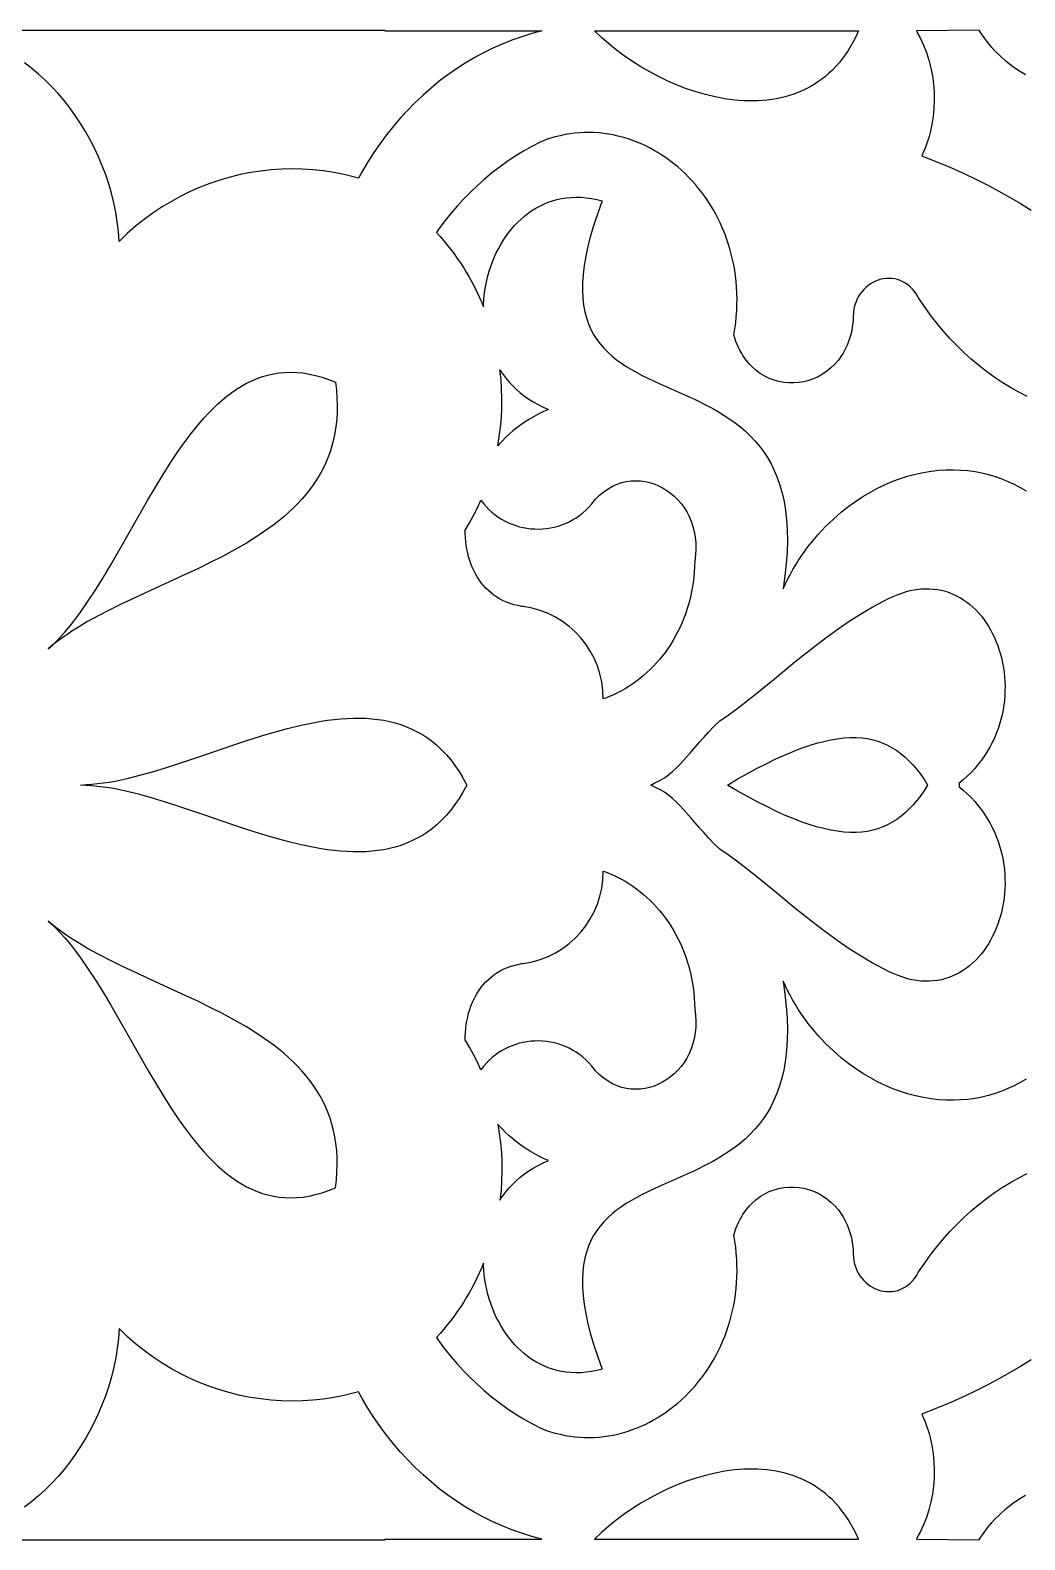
# Model space of a CAD drawing. Extents: x -291 to 309, y 68 to 163.
# Drawn here: x 16.2 to 76.7, y 67.6 to 159.5 of the extents above; entities that cross this region are included whole.
import ezdxf

# ---------------------------------------------------------------- set-up
doc = ezdxf.new("R2010")
doc.units = 0
doc.layers.add('LAYER_1', color=18, linetype='CONTINUOUS')

msp = doc.modelspace()

# ---------------------------------------------------------------- linework, layer by layer
at = {"layer": 'LAYER_1'}
for points in [[(11.026, 159.526), (36.588, 159.518), (37.776, 159.518), (37.775, 159.479), (47.339, 159.479), (46.724, 159.316), (46.118, 159.129), (45.519, 158.918), (44.93, 158.683), (44.35, 158.425), (43.781, 158.144), (43.221, 157.841), (42.672, 157.516), (42.135, 157.169), (41.61, 156.802), (41.096, 156.414), (40.596, 156.006), (40.109, 155.579), (39.635, 155.132), (39.176, 154.667), (38.731, 154.183), (38.301, 153.681), (37.888, 153.162), (37.49, 152.626), (37.109, 152.073), (36.744, 151.505), (36.398, 150.921), (36.174, 150.512), (35.925, 150.584), (35.3, 150.736), (34.672, 150.86), (34.04, 150.956), (33.406, 151.024), (32.771, 151.065), (32.135, 151.078), (31.499, 151.064), (30.864, 151.022), (30.232, 150.953), (29.603, 150.857), (28.977, 150.733), (28.357, 150.582), (27.742, 150.404), (27.133, 150.198), (26.533, 149.966), (25.94, 149.707), (25.357, 149.421), (24.784, 149.107), (24.222, 148.768), (23.672, 148.401), (23.134, 148.008), (22.611, 147.588), (22.102, 147.142), (21.609, 146.669), (21.563, 147.264), (21.493, 147.855), (21.398, 148.441), (21.279, 149.022), (21.138, 149.596), (20.974, 150.163), (20.789, 150.722), (20.582, 151.271), (20.355, 151.811), (20.109, 152.34), (19.843, 152.857), (19.559, 153.362), (19.257, 153.853), (18.939, 154.331), (18.603, 154.793), (18.252, 155.239), (17.886, 155.669), (17.505, 156.081), (17.111, 156.474), (16.703, 156.849), (16.283, 157.203), (15.851, 157.536)], [(76.776, 156.8), (76.378, 157.042), (75.99, 157.312), (75.615, 157.611), (75.254, 157.937), (74.906, 158.292), (74.738, 158.48), (74.575, 158.675), (74.415, 158.877), (74.26, 159.087), (74.109, 159.303), (73.964, 159.526), (70.14, 159.479), (70.259, 159.268), (70.371, 159.053), (70.575, 158.613), (70.752, 158.159), (70.902, 157.696), (71.024, 157.222), (71.118, 156.741), (71.184, 156.255), (71.222, 155.764), (71.231, 155.27), (71.212, 154.775), (71.163, 154.281), (71.084, 153.789), (70.976, 153.302), (70.911, 153.06), (70.838, 152.82), (70.758, 152.581), (70.67, 152.345), (70.574, 152.111), (70.47, 151.879), (71.129, 151.623), (71.793, 151.35), (72.462, 151.06), (73.135, 150.753), (73.808, 150.429), (74.481, 150.089), (75.152, 149.733), (75.819, 149.36), (76.481, 148.971), (77.136, 148.566)], [(76.885, 137.227), (76.372, 137.493), (75.868, 137.78), (75.372, 138.086), (74.886, 138.412), (74.409, 138.757), (73.942, 139.121), (73.485, 139.504), (73.04, 139.906), (72.606, 140.326), (72.184, 140.764), (71.775, 141.221), (71.378, 141.695), (70.995, 142.186), (70.626, 142.696), (70.272, 143.222), (70.16, 143.417), (70.039, 143.594), (69.908, 143.752), (69.77, 143.893), (69.625, 144.017), (69.473, 144.123), (69.316, 144.212), (69.155, 144.285), (68.99, 144.342), (68.823, 144.383), (68.654, 144.408), (68.484, 144.418), (68.314, 144.413), (68.145, 144.393), (67.978, 144.359), (67.814, 144.311), (67.653, 144.249), (67.497, 144.174), (67.346, 144.085), (67.202, 143.984), (67.065, 143.87), (66.936, 143.743), (66.816, 143.605), (66.706, 143.455), (66.607, 143.294), (66.52, 143.122), (66.445, 142.938), (66.384, 142.745), (66.337, 142.541), (66.306, 142.328), (66.29, 142.105), (66.292, 141.873), (66.271, 141.662), (66.242, 141.456), (66.205, 141.256), (66.162, 141.063), (66.112, 140.874), (66.055, 140.692), (65.992, 140.515), (65.923, 140.345), (65.848, 140.18), (65.767, 140.021), (65.68, 139.868), (65.589, 139.721), (65.39, 139.445), (65.173, 139.193), (64.94, 138.965), (64.691, 138.763), (64.429, 138.585), (64.156, 138.432), (63.874, 138.304), (63.583, 138.202), (63.286, 138.125), (62.986, 138.075), (62.682, 138.051), (62.378, 138.053), (62.075, 138.081), (61.774, 138.137), (61.478, 138.219), (61.189, 138.329), (60.907, 138.466), (60.636, 138.631), (60.376, 138.824), (60.129, 139.045), (60.011, 139.166), (59.897, 139.294), (59.788, 139.429), (59.683, 139.572), (59.583, 139.722), (59.487, 139.878), (59.397, 140.043), (59.312, 140.214), (59.232, 140.393), (59.159, 140.579), (59.091, 140.772), (59.03, 140.973), (59.091, 141.347), (59.141, 141.717), (59.179, 142.085), (59.205, 142.45), (59.22, 142.812), (59.224, 143.17), (59.217, 143.526), (59.199, 143.877), (59.17, 144.224), (59.131, 144.568), (59.082, 144.908), (59.023, 145.243), (58.954, 145.574), (58.875, 145.9), (58.787, 146.221), (58.69, 146.538), (58.584, 146.849), (58.47, 147.155), (58.346, 147.456), (58.215, 147.751), (58.075, 148.04), (57.927, 148.324), (57.772, 148.601), (57.609, 148.872), (57.439, 149.137), (57.261, 149.395), (57.077, 149.647), (56.886, 149.891), (56.689, 150.129), (56.485, 150.359), (56.275, 150.582), (56.059, 150.797), (55.838, 151.005), (55.611, 151.205), (55.379, 151.397), (55.141, 151.58), (54.899, 151.755), (54.652, 151.922), (54.401, 152.08), (54.146, 152.229), (53.886, 152.369), (53.623, 152.5), (53.356, 152.622), (53.085, 152.734), (52.811, 152.837), (52.535, 152.929), (52.255, 153.012), (51.973, 153.084), (51.688, 153.147), (51.401, 153.198), (51.113, 153.239), (50.822, 153.27), (50.53, 153.289), (50.236, 153.297), (49.941, 153.294), (49.646, 153.28), (49.349, 153.253), (49.052, 153.215), (48.754, 153.166), (48.457, 153.104), (48.159, 153.029), (47.862, 152.943), (47.565, 152.843), (47.269, 152.731), (46.735, 152.454), (46.215, 152.159), (45.709, 151.848), (45.218, 151.52), (44.74, 151.176), (44.277, 150.817), (43.828, 150.443), (43.393, 150.054), (42.973, 149.652), (42.568, 149.236), (42.176, 148.807), (41.8, 148.366), (41.438, 147.912), (41.091, 147.447), (40.924, 147.209), (41.151, 146.958), (41.371, 146.702), (41.585, 146.441), (41.793, 146.176), (41.995, 145.907), (42.191, 145.633), (42.381, 145.355), (42.564, 145.073), (42.74, 144.787), (42.911, 144.497), (43.074, 144.204), (43.232, 143.906), (43.382, 143.606), (43.526, 143.302), (43.662, 142.995), (43.792, 142.684), (43.791, 142.804), (43.808, 143.103), (43.836, 143.402), (43.874, 143.699), (43.924, 143.994), (43.984, 144.287), (44.055, 144.577), (44.137, 144.864), (44.228, 145.146), (44.33, 145.424), (44.442, 145.697), (44.563, 145.964), (44.694, 146.225), (44.835, 146.479), (44.985, 146.727), (45.144, 146.966), (45.313, 147.197), (45.49, 147.42), (45.676, 147.633), (45.871, 147.837), (46.074, 148.03), (46.285, 148.212), (46.505, 148.383), (46.733, 148.542), (46.968, 148.688), (47.212, 148.822), (47.463, 148.942), (47.721, 149.048), (47.987, 149.139), (48.26, 149.216), (48.54, 149.277), (48.827, 149.321), (49.121, 149.349), (49.421, 149.36), (49.727, 149.353), (50.04, 149.328), (50.359, 149.284), (50.684, 149.221), (51.015, 149.138), (50.742, 148.393), (50.507, 147.685), (50.307, 147.013), (50.143, 146.376), (50.012, 145.772), (49.915, 145.201), (49.849, 144.661), (49.813, 144.151), (49.807, 143.669), (49.829, 143.215), (49.878, 142.787), (49.954, 142.384), (50.054, 142.005), (50.178, 141.649), (50.325, 141.314), (50.493, 140.999), (50.682, 140.703), (50.89, 140.424), (51.117, 140.162), (51.36, 139.915), (51.62, 139.682), (51.894, 139.462), (52.182, 139.254), (52.483, 139.055), (52.795, 138.866), (53.118, 138.685), (53.45, 138.51), (53.79, 138.341), (54.49, 138.014), (55.209, 137.694), (55.939, 137.37), (56.67, 137.035), (57.393, 136.677), (57.749, 136.486), (58.1, 136.286), (58.444, 136.076), (58.781, 135.854), (59.109, 135.619), (59.428, 135.37), (59.736, 135.105), (60.031, 134.824), (60.314, 134.525), (60.582, 134.207), (60.835, 133.869), (61.072, 133.509), (61.291, 133.126), (61.491, 132.719), (61.672, 132.287), (61.832, 131.829), (61.969, 131.343), (62.084, 130.828), (62.174, 130.283), (62.238, 129.707), (62.277, 129.098), (62.287, 128.456), (62.269, 127.778), (62.221, 127.065), (62.142, 126.313), (62.031, 125.523), (62.169, 125.822), (62.315, 126.117), (62.468, 126.408), (62.629, 126.695), (62.797, 126.978), (62.972, 127.256), (63.155, 127.531), (63.344, 127.8), (63.54, 128.065), (63.743, 128.324), (63.952, 128.579), (64.168, 128.828), (64.39, 129.071), (64.618, 129.309), (64.852, 129.54), (65.092, 129.766), (65.337, 129.985), (65.588, 130.197), (65.845, 130.403), (66.106, 130.602), (66.373, 130.794), (66.645, 130.978), (66.922, 131.155), (67.203, 131.324), (67.49, 131.486), (67.78, 131.639), (68.075, 131.784), (68.374, 131.921), (68.677, 132.049), (68.984, 132.168), (69.294, 132.278), (69.608, 132.379), (70.091, 132.505), (70.567, 132.605), (71.037, 132.681), (71.501, 132.732), (71.957, 132.76), (72.406, 132.766), (72.848, 132.749), (73.283, 132.711), (73.71, 132.651), (74.128, 132.571), (74.539, 132.471), (74.94, 132.351), (75.334, 132.213), (75.718, 132.056), (76.093, 131.882), (76.459, 131.69), (76.815, 131.483)], [(76.815, 95.664), (76.459, 95.456), (76.093, 95.265), (75.718, 95.091), (75.334, 94.934), (74.94, 94.796), (74.539, 94.676), (74.128, 94.576), (73.71, 94.496), (73.283, 94.436), (72.848, 94.398), (72.406, 94.381), (71.957, 94.386), (71.501, 94.415), (71.037, 94.466), (70.567, 94.542), (70.091, 94.642), (69.608, 94.767), (69.294, 94.869), (68.984, 94.979), (68.677, 95.098), (68.374, 95.226), (68.075, 95.363), (67.78, 95.508), (67.49, 95.661), (67.203, 95.822), (66.922, 95.992), (66.645, 96.169), (66.373, 96.353), (66.106, 96.545), (65.845, 96.744), (65.588, 96.949), (65.337, 97.162), (65.092, 97.381), (64.852, 97.606), (64.618, 97.838), (64.39, 98.076), (64.168, 98.319), (63.952, 98.568), (63.743, 98.822), (63.54, 99.082), (63.344, 99.347), (63.155, 99.616), (62.972, 99.89), (62.797, 100.169), (62.629, 100.452), (62.468, 100.739), (62.315, 101.03), (62.169, 101.325), (62.031, 101.623), (62.142, 100.833), (62.221, 100.082), (62.269, 99.369), (62.287, 98.691), (62.277, 98.048), (62.238, 97.44), (62.174, 96.863), (62.084, 96.319), (61.969, 95.804), (61.832, 95.318), (61.672, 94.86), (61.491, 94.428), (61.291, 94.021), (61.072, 93.638), (60.835, 93.278), (60.582, 92.94), (60.314, 92.622), (60.031, 92.323), (59.736, 92.042), (59.428, 91.777), (59.109, 91.528), (58.781, 91.293), (58.444, 91.071), (58.1, 90.86), (57.749, 90.661), (57.393, 90.47), (56.67, 90.112), (55.939, 89.776), (55.209, 89.453), (54.49, 89.133), (53.79, 88.806), (53.45, 88.637), (53.118, 88.462), (52.795, 88.281), (52.483, 88.091), (52.182, 87.893), (51.894, 87.685), (51.62, 87.465), (51.36, 87.232), (51.117, 86.985), (50.89, 86.723), (50.682, 86.444), (50.493, 86.148), (50.325, 85.833), (50.178, 85.498), (50.054, 85.141), (49.954, 84.762), (49.878, 84.36), (49.829, 83.932), (49.807, 83.478), (49.813, 82.996), (49.849, 82.486), (49.915, 81.946), (50.012, 81.375), (50.143, 80.771), (50.307, 80.134), (50.507, 79.462), (50.742, 78.754), (51.015, 78.009), (50.684, 77.926), (50.359, 77.863), (50.04, 77.819), (49.727, 77.794), (49.421, 77.787), (49.121, 77.798), (48.827, 77.826), (48.54, 77.87), (48.26, 77.931), (47.987, 78.007), (47.721, 78.099), (47.463, 78.205), (47.212, 78.325), (46.968, 78.458), (46.733, 78.605), (46.505, 78.764), (46.285, 78.935), (46.074, 79.117), (45.871, 79.31), (45.676, 79.514), (45.49, 79.727), (45.313, 79.949), (45.144, 80.181), (44.985, 80.42), (44.835, 80.668), (44.694, 80.922), (44.563, 81.183), (44.442, 81.45), (44.33, 81.723), (44.228, 82.001), (44.137, 82.283), (44.055, 82.57), (43.984, 82.86), (43.924, 83.152), (43.874, 83.448), (43.836, 83.745), (43.808, 84.044), (43.791, 84.343), (43.792, 84.463), (43.662, 84.152), (43.526, 83.845), (43.382, 83.541), (43.232, 83.24), (43.074, 82.943), (42.911, 82.65), (42.74, 82.36), (42.564, 82.074), (42.381, 81.792), (42.191, 81.514), (41.995, 81.24), (41.793, 80.971), (41.585, 80.705), (41.371, 80.445), (41.151, 80.189), (40.924, 79.937), (41.091, 79.699), (41.438, 79.235), (41.8, 78.781), (42.176, 78.34), (42.568, 77.911), (42.973, 77.495), (43.393, 77.093), (43.828, 76.704), (44.277, 76.33), (44.74, 75.971), (45.218, 75.627), (45.709, 75.299), (46.215, 74.988), (46.735, 74.693), (47.269, 74.416), (47.565, 74.304), (47.862, 74.204), (48.159, 74.118), (48.457, 74.043), (48.754, 73.981), (49.052, 73.931), (49.349, 73.893), (49.646, 73.867), (49.941, 73.853), (50.236, 73.85), (50.53, 73.858), (50.822, 73.877), (51.113, 73.907), (51.401, 73.948), (51.688, 74), (51.973, 74.062), (52.255, 74.135), (52.535, 74.218), (52.811, 74.31), (53.085, 74.413), (53.356, 74.525), (53.623, 74.647), (53.886, 74.777), (54.146, 74.918), (54.401, 75.067), (54.652, 75.225), (54.899, 75.391), (55.141, 75.567), (55.379, 75.75), (55.611, 75.942), (55.838, 76.142), (56.059, 76.349), (56.275, 76.565), (56.485, 76.788), (56.689, 77.018), (56.886, 77.256), (57.077, 77.5), (57.261, 77.752), (57.439, 78.01), (57.609, 78.274), (57.772, 78.546), (57.927, 78.823), (58.075, 79.106), (58.215, 79.396), (58.346, 79.691), (58.47, 79.992), (58.584, 80.298), (58.69, 80.609), (58.787, 80.926), (58.875, 81.247), (58.954, 81.573), (59.023, 81.904), (59.082, 82.239), (59.131, 82.579), (59.17, 82.922), (59.199, 83.27), (59.217, 83.621), (59.224, 83.976), (59.22, 84.335), (59.205, 84.697), (59.179, 85.062), (59.141, 85.429), (59.091, 85.8), (59.03, 86.174), (59.091, 86.374), (59.159, 86.568), (59.232, 86.754), (59.312, 86.933), (59.397, 87.104), (59.487, 87.268), (59.583, 87.425), (59.683, 87.575), (59.788, 87.718), (59.897, 87.853), (60.011, 87.981), (60.129, 88.102), (60.376, 88.323), (60.636, 88.516), (60.907, 88.681), (61.189, 88.818), (61.478, 88.928), (61.774, 89.01), (62.075, 89.066), (62.378, 89.094), (62.682, 89.096), (62.986, 89.072), (63.286, 89.021), (63.583, 88.945), (63.874, 88.843), (64.156, 88.715), (64.429, 88.562), (64.691, 88.384), (64.94, 88.181), (65.173, 87.954), (65.39, 87.702), (65.589, 87.426), (65.68, 87.279), (65.767, 87.126), (65.848, 86.967), (65.923, 86.802), (65.992, 86.631), (66.055, 86.455), (66.112, 86.273), (66.162, 86.084), (66.205, 85.89), (66.242, 85.691), (66.271, 85.485), (66.292, 85.274), (66.29, 85.042), (66.306, 84.819), (66.337, 84.605), (66.384, 84.402), (66.445, 84.208), (66.52, 84.025), (66.607, 83.853), (66.706, 83.692), (66.816, 83.542), (66.936, 83.404), (67.065, 83.277), (67.202, 83.163), (67.346, 83.062), (67.497, 82.973), (67.653, 82.898), (67.814, 82.836), (67.978, 82.787), (68.145, 82.753), (68.314, 82.734), (68.484, 82.729), (68.654, 82.739), (68.823, 82.764), (68.99, 82.805), (69.155, 82.861), (69.316, 82.934), (69.473, 83.024), (69.625, 83.13), (69.77, 83.254), (69.908, 83.395), (70.039, 83.553), (70.16, 83.73), (70.272, 83.925), (70.626, 84.451), (70.995, 84.96), (71.378, 85.452), (71.775, 85.926), (72.184, 86.383), (72.606, 86.821), (73.04, 87.241), (73.485, 87.643), (73.942, 88.026), (74.409, 88.39), (74.886, 88.735), (75.372, 89.061), (75.868, 89.367), (76.372, 89.653), (76.885, 89.92)], [(11.026, 67.621), (36.588, 67.629), (37.776, 67.629), (37.775, 67.668), (47.339, 67.668), (46.724, 67.831), (46.118, 68.018), (45.519, 68.229), (44.93, 68.464), (44.35, 68.722), (43.781, 69.003), (43.221, 69.306), (42.672, 69.631), (42.135, 69.978), (41.61, 70.345), (41.096, 70.733), (40.596, 71.141), (40.109, 71.568), (39.635, 72.015), (39.176, 72.48), (38.731, 72.964), (38.301, 73.466), (37.888, 73.985), (37.49, 74.521), (37.109, 75.073), (36.744, 75.642), (36.398, 76.226), (36.174, 76.635), (35.925, 76.563), (35.3, 76.411), (34.672, 76.287), (34.04, 76.191), (33.406, 76.122), (32.771, 76.082), (32.135, 76.068), (31.499, 76.083), (30.864, 76.124), (30.232, 76.194), (29.603, 76.29), (28.977, 76.414), (28.357, 76.565), (27.742, 76.743), (27.133, 76.948), (26.533, 77.181), (25.94, 77.44), (25.357, 77.726), (24.784, 78.039), (24.222, 78.379), (23.672, 78.746), (23.134, 79.139), (22.611, 79.559), (22.102, 80.005), (21.609, 80.478), (21.563, 79.883), (21.493, 79.292), (21.398, 78.705), (21.279, 78.125), (21.138, 77.55), (20.974, 76.984), (20.789, 76.425), (20.582, 75.875), (20.355, 75.336), (20.109, 74.807), (19.843, 74.29), (19.559, 73.785), (19.257, 73.294), (18.939, 72.816), (18.603, 72.354), (18.252, 71.908), (17.886, 71.478), (17.505, 71.066), (17.111, 70.672), (16.703, 70.298), (16.283, 69.944), (15.851, 69.611)], [(77.136, 78.58), (76.481, 78.176), (75.819, 77.787), (75.152, 77.414), (74.481, 77.058), (73.808, 76.717), (73.135, 76.394), (72.462, 76.087), (71.793, 75.797), (71.129, 75.524), (70.47, 75.268), (70.574, 75.036), (70.67, 74.802), (70.758, 74.566), (70.838, 74.327), (70.911, 74.087), (70.976, 73.845), (71.084, 73.357), (71.163, 72.866), (71.212, 72.372), (71.231, 71.877), (71.222, 71.383), (71.184, 70.892), (71.118, 70.405), (71.024, 69.925), (70.902, 69.451), (70.752, 68.987), (70.575, 68.534), (70.371, 68.094), (70.259, 67.879), (70.14, 67.668), (73.964, 67.621), (74.109, 67.844), (74.26, 68.06), (74.415, 68.269), (74.575, 68.472), (74.738, 68.667), (74.906, 68.855), (75.254, 69.21), (75.615, 69.536), (75.99, 69.835), (76.378, 70.105), (76.776, 70.347)]]:
    msp.add_lwpolyline(points, dxfattribs=at)
for points in [[(66.621, 159.477), (66.474, 159.16), (66.319, 158.856), (66.157, 158.565), (65.987, 158.289), (65.809, 158.025), (65.624, 157.775), (65.433, 157.537), (65.234, 157.313), (65.029, 157.1), (64.818, 156.901), (64.601, 156.713), (64.378, 156.538), (64.149, 156.374), (63.916, 156.222), (63.677, 156.082), (63.433, 155.953), (63.184, 155.834), (62.932, 155.727), (62.675, 155.631), (62.414, 155.545), (62.149, 155.47), (61.881, 155.405), (61.61, 155.349), (61.335, 155.304), (61.058, 155.269), (60.778, 155.242), (60.496, 155.225), (60.212, 155.218), (59.926, 155.219), (59.639, 155.229), (59.35, 155.247), (59.06, 155.274), (58.769, 155.309), (58.477, 155.353), (57.893, 155.462), (57.308, 155.602), (56.725, 155.77), (56.147, 155.965), (55.573, 156.186), (55.007, 156.43), (54.451, 156.698), (53.905, 156.986), (53.372, 157.295), (52.855, 157.622), (52.354, 157.965), (51.871, 158.324), (51.409, 158.697), (50.969, 159.082), (50.553, 159.478)], [(44.654, 134.214), (44.75, 134.786), (44.823, 135.362), (44.875, 135.94), (44.904, 136.521), (44.91, 137.103), (44.894, 137.687), (44.855, 138.27), (44.792, 138.853), (44.81, 138.817), (44.978, 138.568), (45.159, 138.326), (45.355, 138.093), (45.564, 137.868), (45.787, 137.652), (46.024, 137.446), (46.275, 137.25), (46.541, 137.065), (46.821, 136.892), (47.116, 136.73), (47.426, 136.58), (47.75, 136.443), (47.445, 136.308), (47.15, 136.163), (46.865, 136.01), (46.589, 135.848), (46.322, 135.678), (46.065, 135.501), (45.818, 135.316), (45.58, 135.125), (45.352, 134.926), (45.133, 134.722), (44.923, 134.511), (44.723, 134.295)], [(17.294, 121.861), (17.551, 122.095), (17.804, 122.344), (18.054, 122.607), (18.301, 122.882), (18.545, 123.171), (18.787, 123.471), (19.026, 123.783), (19.262, 124.105), (19.73, 124.777), (20.191, 125.484), (20.646, 126.219), (21.098, 126.978), (21.997, 128.542), (22.899, 130.135), (23.355, 130.928), (23.816, 131.712), (24.285, 132.481), (24.761, 133.23), (25.248, 133.954), (25.746, 134.647), (26, 134.98), (26.258, 135.304), (26.518, 135.617), (26.783, 135.919), (27.052, 136.209), (27.325, 136.487), (27.602, 136.752), (27.884, 137.003), (28.171, 137.24), (28.463, 137.461), (28.759, 137.667), (29.061, 137.856), (29.369, 138.028), (29.682, 138.182), (30.002, 138.318), (30.327, 138.434), (30.659, 138.531), (30.997, 138.607), (31.342, 138.662), (31.693, 138.695), (32.052, 138.706), (32.418, 138.693), (32.791, 138.657), (33.172, 138.595), (33.561, 138.509), (33.957, 138.397), (34.362, 138.258), (34.776, 138.092), (34.832, 137.611), (34.867, 137.144), (34.881, 136.69), (34.875, 136.249), (34.85, 135.82), (34.805, 135.404), (34.742, 134.999), (34.661, 134.607), (34.562, 134.225), (34.446, 133.855), (34.314, 133.495), (34.166, 133.146), (34.002, 132.807), (33.823, 132.478), (33.63, 132.158), (33.423, 131.848), (33.202, 131.547), (32.969, 131.254), (32.723, 130.969), (32.465, 130.693), (32.196, 130.424), (31.916, 130.162), (31.626, 129.908), (31.326, 129.661), (31.017, 129.42), (30.7, 129.185), (30.374, 128.956), (30.04, 128.733), (29.351, 128.302), (28.639, 127.889), (27.905, 127.493), (27.156, 127.111), (26.395, 126.74), (25.625, 126.379), (24.08, 125.673), (22.553, 124.974), (21.807, 124.621), (21.077, 124.263), (20.37, 123.896), (19.687, 123.52), (19.034, 123.13), (18.72, 122.93), (18.415, 122.725), (18.119, 122.517), (17.834, 122.303), (17.559, 122.085)], [(53.972, 113.573), (54.227, 113.711), (54.525, 113.857), (54.8, 114.019), (55.055, 114.197), (55.295, 114.39), (55.525, 114.599), (55.748, 114.823), (55.969, 115.062), (56.422, 115.583), (56.918, 116.162), (57.193, 116.471), (57.492, 116.794), (57.818, 117.131), (58.177, 117.48), (58.686, 117.824), (59.215, 118.208), (59.763, 118.628), (60.328, 119.078), (61.509, 120.045), (62.75, 121.063), (63.39, 121.578), (64.042, 122.089), (64.705, 122.591), (65.377, 123.077), (66.058, 123.543), (66.747, 123.982), (67.095, 124.19), (67.443, 124.39), (67.793, 124.58), (68.145, 124.76), (68.442, 124.919), (68.735, 125.059), (69.024, 125.179), (69.309, 125.281), (69.591, 125.364), (69.868, 125.43), (70.14, 125.478), (70.408, 125.509), (70.671, 125.524), (70.93, 125.522), (71.183, 125.505), (71.43, 125.473), (71.673, 125.425), (71.909, 125.364), (72.14, 125.288), (72.365, 125.199), (72.583, 125.097), (72.796, 124.982), (73.001, 124.856), (73.2, 124.717), (73.392, 124.567), (73.578, 124.406), (73.756, 124.235), (73.926, 124.054), (74.089, 123.864), (74.244, 123.664), (74.392, 123.455), (74.531, 123.239), (74.662, 123.014), (74.785, 122.783), (74.899, 122.544), (75.004, 122.299), (75.1, 122.048), (75.188, 121.791), (75.266, 121.529), (75.334, 121.262), (75.393, 120.991), (75.442, 120.716), (75.481, 120.438), (75.51, 120.157), (75.529, 119.873), (75.537, 119.587), (75.535, 119.3), (75.522, 119.011), (75.497, 118.722), (75.462, 118.432), (75.415, 118.142), (75.357, 117.853), (75.287, 117.565), (75.205, 117.278), (75.111, 116.993), (75.005, 116.711), (74.887, 116.431), (74.756, 116.154), (74.612, 115.881), (74.455, 115.612), (74.285, 115.347), (74.102, 115.087), (73.906, 114.833), (73.696, 114.584), (73.472, 114.342), (73.235, 114.106), (72.983, 113.878), (72.717, 113.657), (72.772, 113.573), (72.717, 113.49), (72.983, 113.269), (73.235, 113.041), (73.472, 112.805), (73.696, 112.563), (73.906, 112.314), (74.102, 112.06), (74.285, 111.8), (74.455, 111.535), (74.612, 111.266), (74.756, 110.993), (74.887, 110.716), (75.005, 110.436), (75.111, 110.154), (75.205, 109.869), (75.287, 109.582), (75.357, 109.294), (75.415, 109.005), (75.462, 108.715), (75.497, 108.425), (75.522, 108.136), (75.535, 107.847), (75.537, 107.559), (75.529, 107.274), (75.51, 106.99), (75.481, 106.709), (75.442, 106.431), (75.393, 106.156), (75.334, 105.885), (75.266, 105.618), (75.188, 105.356), (75.1, 105.099), (75.004, 104.848), (74.899, 104.603), (74.785, 104.364), (74.662, 104.132), (74.531, 103.908), (74.392, 103.691), (74.244, 103.483), (74.089, 103.283), (73.926, 103.093), (73.756, 102.911), (73.578, 102.74), (73.392, 102.58), (73.2, 102.43), (73.001, 102.291), (72.796, 102.164), (72.583, 102.05), (72.365, 101.948), (72.14, 101.859), (71.909, 101.783), (71.673, 101.721), (71.43, 101.674), (71.183, 101.642), (70.93, 101.625), (70.671, 101.623), (70.408, 101.638), (70.14, 101.669), (69.868, 101.717), (69.591, 101.782), (69.309, 101.866), (69.024, 101.967), (68.735, 102.088), (68.442, 102.227), (68.145, 102.387), (67.793, 102.567), (67.443, 102.757), (67.095, 102.956), (66.747, 103.164), (66.058, 103.604), (65.377, 104.07), (64.705, 104.556), (64.042, 105.058), (63.39, 105.569), (62.75, 106.083), (61.509, 107.102), (60.328, 108.069), (59.763, 108.519), (59.215, 108.939), (58.686, 109.323), (58.177, 109.667), (57.818, 110.016), (57.492, 110.352), (57.193, 110.676), (56.918, 110.985), (56.422, 111.564), (55.969, 112.085), (55.748, 112.324), (55.525, 112.548), (55.295, 112.757), (55.055, 112.95), (54.8, 113.128), (54.525, 113.29), (54.227, 113.436)], [(19.262, 113.573), (19.596, 113.605), (19.936, 113.624), (20.283, 113.656), (20.635, 113.699), (20.994, 113.752), (21.357, 113.816), (21.726, 113.89), (22.1, 113.972), (22.862, 114.162), (23.64, 114.379), (24.432, 114.621), (25.237, 114.88), (26.875, 115.434), (28.537, 116.001), (29.372, 116.277), (30.206, 116.541), (31.038, 116.789), (31.866, 117.015), (32.687, 117.214), (33.499, 117.382), (33.901, 117.452), (34.3, 117.513), (34.696, 117.563), (35.088, 117.602), (35.477, 117.629), (35.861, 117.644), (36.241, 117.646), (36.617, 117.635), (36.988, 117.609), (37.354, 117.569), (37.714, 117.513), (38.069, 117.441), (38.418, 117.353), (38.761, 117.247), (39.097, 117.123), (39.427, 116.981), (39.75, 116.819), (40.065, 116.638), (40.374, 116.436), (40.674, 116.214), (40.966, 115.969), (41.251, 115.702), (41.526, 115.413), (41.793, 115.099), (42.051, 114.762), (42.3, 114.4), (42.539, 114.012), (42.768, 113.573), (42.539, 113.135), (42.3, 112.747), (42.051, 112.385), (41.793, 112.048), (41.526, 111.734), (41.251, 111.445), (40.966, 111.178), (40.674, 110.933), (40.374, 110.71), (40.065, 110.509), (39.75, 110.327), (39.427, 110.166), (39.097, 110.024), (38.761, 109.9), (38.418, 109.794), (38.069, 109.705), (37.714, 109.634), (37.354, 109.578), (36.988, 109.537), (36.617, 109.512), (36.241, 109.5), (35.861, 109.503), (35.477, 109.518), (35.088, 109.545), (34.696, 109.584), (34.3, 109.634), (33.901, 109.695), (33.499, 109.765), (32.687, 109.933), (31.866, 110.132), (31.038, 110.358), (30.206, 110.606), (29.372, 110.87), (28.537, 111.146), (26.875, 111.713), (25.237, 112.267), (24.432, 112.526), (23.64, 112.767), (22.862, 112.985), (22.1, 113.175), (21.726, 113.257), (21.357, 113.331), (20.994, 113.395), (20.635, 113.448), (20.283, 113.491), (19.936, 113.523), (19.596, 113.542)], [(58.646, 113.573), (59.234, 113.937), (59.854, 114.282), (60.452, 114.6), (61.028, 114.892), (61.583, 115.158), (62.118, 115.399), (62.633, 115.615), (63.128, 115.806), (63.605, 115.972), (64.064, 116.113), (64.506, 116.23), (64.931, 116.324), (65.34, 116.393), (65.733, 116.439), (66.111, 116.463), (66.475, 116.463), (66.825, 116.44), (67.162, 116.396), (67.487, 116.329), (67.799, 116.24), (68.101, 116.13), (68.392, 115.998), (68.672, 115.845), (68.944, 115.672), (69.206, 115.478), (69.46, 115.263), (69.707, 115.029), (69.947, 114.775), (70.18, 114.501), (70.407, 114.209), (70.63, 113.897), (70.827, 113.573), (70.63, 113.25), (70.407, 112.938), (70.18, 112.645), (69.947, 112.372), (69.707, 112.118), (69.46, 111.884), (69.206, 111.669), (68.944, 111.475), (68.672, 111.302), (68.392, 111.149), (68.101, 111.017), (67.799, 110.907), (67.487, 110.818), (67.162, 110.751), (66.825, 110.707), (66.475, 110.684), (66.111, 110.684), (65.733, 110.707), (65.34, 110.754), (64.931, 110.823), (64.506, 110.917), (64.064, 111.034), (63.605, 111.175), (63.128, 111.341), (62.633, 111.532), (62.118, 111.747), (61.583, 111.988), (61.028, 112.255), (60.452, 112.547), (59.854, 112.865), (59.234, 113.209)], [(17.294, 105.286), (17.551, 105.052), (17.804, 104.803), (18.054, 104.54), (18.301, 104.264), (18.545, 103.976), (18.787, 103.676), (19.026, 103.364), (19.262, 103.042), (19.73, 102.369), (20.191, 101.663), (20.646, 100.927), (21.098, 100.169), (21.997, 98.604), (22.899, 97.012), (23.355, 96.219), (23.816, 95.435), (24.285, 94.666), (24.761, 93.917), (25.248, 93.193), (25.746, 92.5), (26, 92.166), (26.258, 91.843), (26.518, 91.53), (26.783, 91.228), (27.052, 90.937), (27.325, 90.66), (27.602, 90.395), (27.884, 90.144), (28.171, 89.907), (28.463, 89.686), (28.759, 89.48), (29.061, 89.291), (29.369, 89.119), (29.682, 88.965), (30.002, 88.829), (30.327, 88.713), (30.659, 88.616), (30.997, 88.54), (31.342, 88.485), (31.693, 88.452), (32.052, 88.441), (32.418, 88.454), (32.791, 88.49), (33.172, 88.551), (33.561, 88.638), (33.957, 88.75), (34.362, 88.889), (34.776, 89.055), (34.832, 89.536), (34.867, 90.003), (34.881, 90.457), (34.875, 90.898), (34.85, 91.327), (34.805, 91.743), (34.742, 92.147), (34.661, 92.54), (34.562, 92.921), (34.446, 93.292), (34.314, 93.651), (34.166, 94.001), (34.002, 94.34), (33.823, 94.669), (33.63, 94.988), (33.423, 95.299), (33.202, 95.6), (32.969, 95.893), (32.723, 96.178), (32.465, 96.454), (32.196, 96.723), (31.916, 96.984), (31.626, 97.239), (31.326, 97.486), (31.017, 97.727), (30.7, 97.962), (30.374, 98.191), (30.04, 98.414), (29.351, 98.845), (28.639, 99.258), (27.905, 99.654), (27.156, 100.036), (26.395, 100.406), (25.625, 100.768), (24.08, 101.474), (22.553, 102.173), (21.807, 102.526), (21.077, 102.884), (20.37, 103.25), (19.687, 103.627), (19.034, 104.017), (18.72, 104.217), (18.415, 104.421), (18.119, 104.63), (17.834, 104.844), (17.559, 105.062)], [(44.792, 88.293), (44.81, 88.33), (44.978, 88.579), (45.159, 88.821), (45.355, 89.054), (45.564, 89.279), (45.787, 89.495), (46.024, 89.701), (46.275, 89.896), (46.541, 90.082), (46.821, 90.255), (47.116, 90.417), (47.426, 90.567), (47.75, 90.704), (47.445, 90.839), (47.15, 90.984), (46.865, 91.137), (46.589, 91.299), (46.322, 91.468), (46.065, 91.646), (45.818, 91.831), (45.58, 92.022), (45.352, 92.221), (45.133, 92.425), (44.923, 92.636), (44.723, 92.852), (44.654, 92.933), (44.75, 92.361), (44.823, 91.785), (44.875, 91.207), (44.904, 90.626), (44.91, 90.043), (44.894, 89.46), (44.855, 88.877)], [(66.621, 67.669), (66.474, 67.987), (66.319, 68.291), (66.157, 68.581), (65.987, 68.858), (65.809, 69.122), (65.624, 69.372), (65.433, 69.61), (65.234, 69.834), (65.029, 70.046), (64.818, 70.246), (64.601, 70.434), (64.378, 70.609), (64.149, 70.773), (63.916, 70.925), (63.677, 71.065), (63.433, 71.194), (63.184, 71.312), (62.932, 71.419), (62.675, 71.516), (62.414, 71.602), (62.149, 71.677), (61.881, 71.742), (61.61, 71.797), (61.335, 71.843), (61.058, 71.878), (60.778, 71.904), (60.496, 71.921), (60.212, 71.929), (59.926, 71.928), (59.639, 71.918), (59.35, 71.899), (59.06, 71.873), (58.769, 71.837), (58.477, 71.794), (57.893, 71.685), (57.308, 71.545), (56.725, 71.377), (56.147, 71.182), (55.573, 70.961), (55.007, 70.716), (54.451, 70.449), (53.905, 70.16), (53.372, 69.852), (52.855, 69.525), (52.354, 69.182), (51.871, 68.823), (51.409, 68.45), (50.969, 68.065), (50.553, 67.669)]]:
    msp.add_lwpolyline(points, close=True, dxfattribs=at)
for points in [[(51.075, 118.812, 0.375549), (46.228, 124.433), (46.104, 124.45), (45.864, 124.495), (45.633, 124.552), (45.41, 124.622), (45.196, 124.702), (44.99, 124.794), (44.793, 124.896), (44.604, 125.009), (44.425, 125.131), (44.253, 125.264), (44.091, 125.405), (43.937, 125.555), (43.792, 125.714), (43.656, 125.881), (43.528, 126.056), (43.409, 126.239), (43.3, 126.428), (43.198, 126.624), (43.106, 126.827), (43.022, 127.035), (42.948, 127.249), (42.882, 127.469), (42.825, 127.693), (42.777, 127.922), (42.738, 128.155), (42.708, 128.392), (42.687, 128.632), (42.675, 128.876), (42.674, 129.085), (42.938, 129.529), (43.185, 129.982), (43.416, 130.441), (43.628, 130.906), (43.782, 130.707), (43.946, 130.519), (44.119, 130.342), (44.3, 130.178), (44.489, 130.026), (44.686, 129.885), (44.889, 129.757), (45.098, 129.641), (45.312, 129.537), (45.531, 129.446), (45.755, 129.366), (45.982, 129.3), (46.212, 129.246), (46.445, 129.204), (46.679, 129.175), (46.915, 129.159), (47.152, 129.156), (47.388, 129.165), (47.624, 129.188), (47.859, 129.223), (48.093, 129.272), (48.324, 129.334), (48.552, 129.409), (48.777, 129.497), (48.998, 129.599), (49.214, 129.715), (49.424, 129.844), (49.629, 129.986), (49.828, 130.143), (50.019, 130.313), (50.203, 130.497), (50.379, 130.695), (50.614, 130.972), (50.859, 131.217), (51.114, 131.43), (51.378, 131.613), (51.648, 131.765), (51.924, 131.888), (52.204, 131.982), (52.487, 132.048), (52.771, 132.087), (53.056, 132.1), (53.34, 132.087), (53.621, 132.049), (53.898, 131.987), (54.17, 131.901), (54.436, 131.793), (54.693, 131.663), (54.942, 131.512), (55.18, 131.34), (55.405, 131.149), (55.618, 130.938), (55.816, 130.71), (55.998, 130.464), (56.163, 130.201), (56.309, 129.922), (56.436, 129.629), (56.54, 129.32), (56.623, 128.998), (56.681, 128.663), (56.714, 128.316), (56.72, 127.958), (56.698, 127.588), (56.647, 127.209), (56.636, 126.867), (56.616, 126.53), (56.585, 126.198), (56.544, 125.872), (56.492, 125.55), (56.432, 125.234), (56.361, 124.923), (56.282, 124.618), (56.194, 124.319), (56.096, 124.026), (55.99, 123.739), (55.876, 123.457), (55.754, 123.182), (55.624, 122.914), (55.486, 122.652), (55.34, 122.396), (55.188, 122.147), (55.028, 121.905), (54.862, 121.67), (54.689, 121.443), (54.509, 121.222), (54.324, 121.008), (54.132, 120.803), (53.935, 120.604), (53.733, 120.414), (53.525, 120.231), (53.312, 120.056), (53.094, 119.889), (52.872, 119.73), (52.645, 119.58), (52.415, 119.438), (52.18, 119.305), (51.942, 119.18), (51.7, 119.064), (51.455, 118.957), (51.206, 118.859)], [(43.628, 96.24), (43.416, 96.706), (43.185, 97.165), (42.938, 97.618), (42.674, 98.062), (42.675, 98.271), (42.687, 98.514), (42.708, 98.755), (42.738, 98.992), (42.777, 99.225), (42.825, 99.454), (42.882, 99.678), (42.948, 99.898), (43.022, 100.112), (43.106, 100.32), (43.198, 100.523), (43.3, 100.719), (43.409, 100.908), (43.528, 101.091), (43.656, 101.265), (43.792, 101.433), (43.937, 101.591), (44.091, 101.742), (44.253, 101.883), (44.425, 102.015), (44.604, 102.138), (44.793, 102.251), (44.99, 102.353), (45.196, 102.445), (45.41, 102.525), (45.633, 102.594), (45.864, 102.652), (46.104, 102.697), (46.228, 102.714, 0.375549), (51.075, 108.334), (51.206, 108.288), (51.455, 108.19), (51.7, 108.083), (51.942, 107.967), (52.18, 107.842), (52.415, 107.709), (52.645, 107.567), (52.872, 107.416), (53.094, 107.258), (53.312, 107.091), (53.525, 106.916), (53.733, 106.733), (53.935, 106.543), (54.132, 106.344), (54.324, 106.138), (54.509, 105.925), (54.689, 105.704), (54.862, 105.476), (55.028, 105.241), (55.188, 104.999), (55.34, 104.751), (55.486, 104.495), (55.624, 104.233), (55.754, 103.964), (55.876, 103.69), (55.99, 103.408), (56.096, 103.121), (56.194, 102.828), (56.282, 102.528), (56.361, 102.223), (56.432, 101.913), (56.492, 101.597), (56.544, 101.275), (56.585, 100.948), (56.616, 100.617), (56.636, 100.28), (56.647, 99.938), (56.698, 99.558), (56.72, 99.189), (56.714, 98.831), (56.681, 98.483), (56.623, 98.149), (56.54, 97.827), (56.436, 97.518), (56.309, 97.224), (56.163, 96.946), (55.998, 96.683), (55.816, 96.437), (55.618, 96.209), (55.405, 95.998), (55.18, 95.807), (54.942, 95.635), (54.693, 95.484), (54.436, 95.354), (54.17, 95.246), (53.898, 95.16), (53.621, 95.098), (53.34, 95.06), (53.056, 95.047), (52.771, 95.06), (52.487, 95.099), (52.204, 95.165), (51.924, 95.259), (51.648, 95.382), (51.378, 95.534), (51.114, 95.717), (50.859, 95.93), (50.614, 96.175), (50.379, 96.452), (50.203, 96.65), (50.019, 96.834), (49.828, 97.004), (49.629, 97.16), (49.424, 97.303), (49.214, 97.432), (48.998, 97.547), (48.777, 97.649), (48.552, 97.738), (48.324, 97.813), (48.093, 97.875), (47.859, 97.924), (47.624, 97.959), (47.388, 97.982), (47.152, 97.991), (46.915, 97.988), (46.679, 97.972), (46.445, 97.943), (46.212, 97.901), (45.982, 97.847), (45.755, 97.78), (45.531, 97.701), (45.312, 97.61), (45.098, 97.506), (44.889, 97.39), (44.686, 97.261), (44.489, 97.121), (44.3, 96.969), (44.119, 96.804), (43.946, 96.628), (43.782, 96.44)]]:
    msp.add_lwpolyline(points, format="xyb", close=True, dxfattribs=at)

doc.saveas('drawing.dxf')
